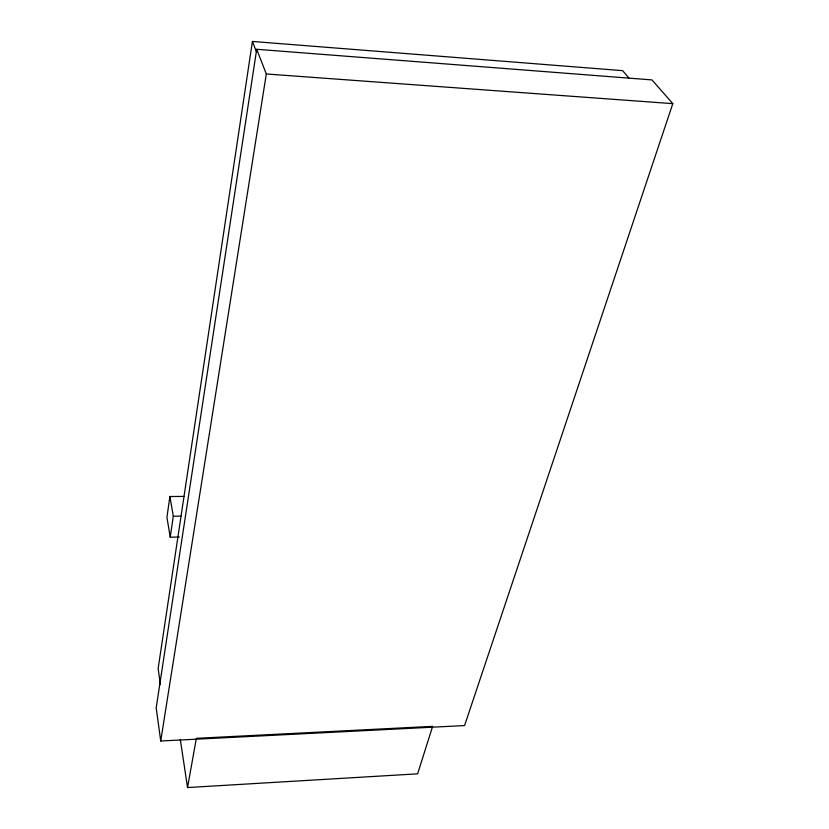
<?xml version="1.0" encoding="UTF-8"?>
<svg xmlns="http://www.w3.org/2000/svg" width="829" height="829" viewBox="0 0 829 829"><rect width="100%" height="100%" fill="white"/><g stroke="black" fill="none" stroke-linecap="round" stroke-linejoin="round"><path stroke-width="1.24" d="M183.945 496.426L169.904 496.509L166.93 517.327L170.235 537.171L179.219 537.057M170.235 537.171L173.302 516.229L169.904 496.509M629.097 78.258L622.631 70.652L252.42 41.45L158.132 668.578L160.411 684.63M256.71 49.284L156.194 707.821L160.722 741.002L464.572 725.562L672.806 103.656L651.977 79.916L256.71 49.284L266.316 73.978L160.722 741.002M187.53 787.55L196.349 738.328L432.634 726.359L417.619 773.83L187.53 787.55L180.297 739.395M173.302 516.229L180.94 516.156M266.316 73.978L672.806 103.656M252.42 41.45L256.472 51.916"/></g></svg>
